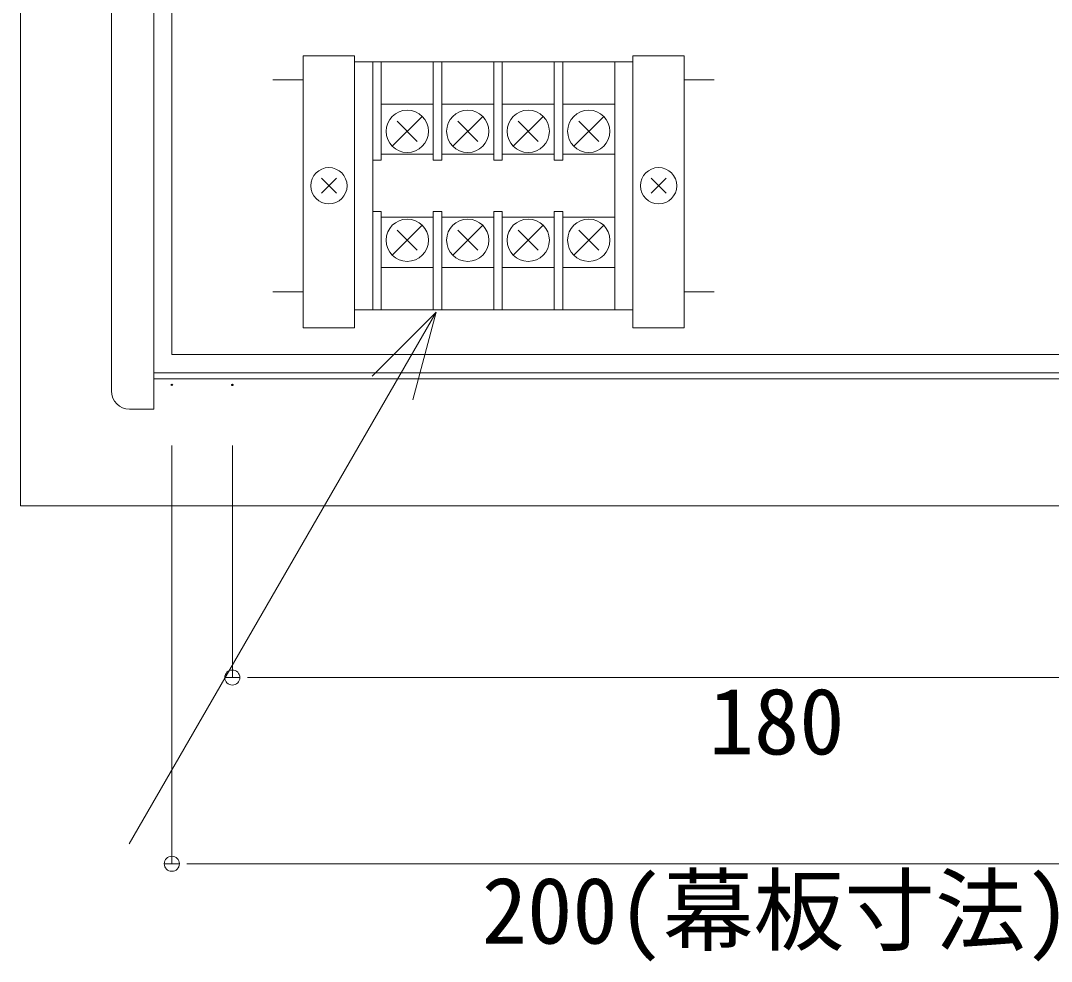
# Model space of a CAD drawing. Units: millimetres, scale not verified. Extents: x -6581 to 4035, y -1763 to 3972.
# Drawn here: x -1739 to -1398.2, y 1237.7 to 1548.7 of the extents above; entities that cross this region are included whole.
import ezdxf
from ezdxf.enums import TextEntityAlignment as Align

# ---------------------------------------------------------------- set-up
doc = ezdxf.new("R2010")
doc.units = ezdxf.units.MM
doc.header["$LTSCALE"] = 2
doc.header["$PDMODE"] = 32
doc.header["$PDSIZE"] = 0.4
for name, color, linetype, lineweight in [('1-0', 7, 'Continuous', 18), ('8-2_0', 7, 'Continuous', 20), ('8-3_sunpo', 7, 'Continuous', 20), ('8-5_moji', 7, 'Continuous', 18)]:
    doc.layers.add(name, color=color, linetype=linetype, lineweight=lineweight)
doc.layers.add('8-4_Defpoints', color=7, linetype='Continuous')
doc.styles.add('ＭＳ ゴシック', font='')
doc.styles.get('ＭＳ ゴシック').set_extended_font_data('MS Gothic')

# ---------------------------------------------------------------- blocks, each defined once
blk = doc.blocks.new('_Dot')
at = {"layer": '8-2_0'}
for p, q in [((-0.5, 0), (-1, 0)), ((0.25, 0), (-0.25, 0))]:
    blk.add_line(p, q, dxfattribs=at)
blk.add_circle((0, 0), 0.25, dxfattribs=at)
blk = doc.blocks.new('D11')
at = {"layer": '8-3_sunpo'}
for p, q in [((2476.642, 3156.361), (2476.642, 3018.106)), ((2486.642, 3018.106), (2866.642, 3018.106))]:
    blk.add_line(p, q, dxfattribs=at)
at = {"layer": '8-4_Defpoints'}
blk.add_point((2476.642, 3176.361), dxfattribs=at)
at = {"layer": '8-3_sunpo', "xscale": 10, "yscale": 10, "rotation": 180}
blk.add_blockref('_Dot', (2476.642, 3018.106), dxfattribs=at)
at = {"layer": '8-3_sunpo', "style": 'ＭＳ ゴシック'}
blk.add_text('200(幕板寸法)', height=21.99, dxfattribs=at).set_placement((2579.142, 2985.106), align=Align.BOTTOM_LEFT)
blk = doc.blocks.new('D12')
at = {"layer": '8-3_sunpo'}
for p, q in [((2496.642, 3156.361), (2496.642, 3079.635)), ((2506.642, 3079.635), (2846.642, 3079.635))]:
    blk.add_line(p, q, dxfattribs=at)
at = {"layer": '8-4_Defpoints'}
blk.add_point((2496.642, 3176.361), dxfattribs=at)
at = {"layer": '8-3_sunpo', "xscale": 10, "yscale": 10, "rotation": 180}
blk.add_blockref('_Dot', (2496.642, 3079.635), dxfattribs=at)
at = {"layer": '8-3_sunpo', "style": 'ＭＳ ゴシック'}
blk.add_text('180', height=21.99, dxfattribs=at).set_placement((2654.142, 3047.635), align=Align.BOTTOM_LEFT)

msp = doc.modelspace()

# ---------------------------------------------------------------- linework, layer by layer
at = {"layer": '1-0'}
for p, q in [((-1738.968, 1388.257), (-1738.968, 1896.257)), ((-1708.968, 1862.257), (-1708.968, 1426.257)), ((-1694.968, 1432.257), (-1694.968, 1854.257)), ((-1688.968, 1438.257), (-1688.968, 1838.257)), ((-1628.541, 1537.069), (-1645.541, 1537.069)), ((-1645.541, 1447.069), (-1645.541, 1537.069)), ((-1628.541, 1537.069), (-1628.541, 1447.069)), ((-1536.541, 1447.069), (-1536.541, 1537.069)), ((-1519.541, 1537.069), (-1536.541, 1537.069)), ((-1519.541, 1447.069), (-1519.541, 1537.069)), ((-1628.541, 1535.069), (-1536.541, 1535.069)), ((-1622.541, 1453.069), (-1622.541, 1535.069)), ((-1619.741, 1535.069), (-1619.741, 1502.569)), ((-1602.541, 1502.569), (-1602.541, 1535.069)), ((-1599.741, 1535.069), (-1599.741, 1502.569)), ((-1599.741, 1535.069), (-1599.741, 1502.569)), ((-1582.541, 1502.569), (-1582.541, 1535.069)), ((-1579.741, 1535.069), (-1579.741, 1502.569)), ((-1562.541, 1502.569), (-1562.541, 1535.069)), ((-1559.741, 1535.069), (-1559.741, 1502.569)), ((-1542.541, 1535.069), (-1542.541, 1453.069)), ((-1542.541, 1535.069), (-1542.541, 1453.069)), ((-1655.541, 1529.069), (-1645.541, 1529.069)), ((-1519.541, 1529.069), (-1509.668, 1529.069)), ((-1619.741, 1521.069), (-1602.541, 1521.069)), ((-1599.741, 1521.069), (-1582.541, 1521.069)), ((-1579.741, 1521.069), (-1562.541, 1521.069)), ((-1559.741, 1521.069), (-1542.541, 1521.069)), ((-1606.192, 1517.019), (-1616.091, 1507.12)), ((-1586.192, 1517.019), (-1596.091, 1507.12)), ((-1566.192, 1517.019), (-1576.091, 1507.12)), ((-1546.192, 1517.019), (-1556.091, 1507.12)), ((-1614.461, 1515.389), (-1607.822, 1508.75)), ((-1594.461, 1515.389), (-1587.822, 1508.75)), ((-1574.461, 1515.389), (-1567.822, 1508.75)), ((-1554.461, 1515.389), (-1547.822, 1508.75)), ((-1602.541, 1504.469), (-1619.741, 1504.469)), ((-1582.541, 1504.469), (-1599.741, 1504.469)), ((-1562.541, 1504.469), (-1579.741, 1504.469)), ((-1542.541, 1504.469), (-1559.741, 1504.469)), ((-1619.741, 1502.569), (-1622.541, 1502.569)), ((-1599.741, 1502.569), (-1602.541, 1502.569)), ((-1579.741, 1502.569), (-1582.541, 1502.569)), ((-1559.741, 1502.569), (-1562.541, 1502.569)), ((-1639.516, 1491.594), (-1634.567, 1496.544)), ((-1639.516, 1496.544), (-1634.567, 1491.594)), ((-1530.516, 1491.594), (-1525.567, 1496.544)), ((-1530.516, 1496.544), (-1525.567, 1491.594)), ((-1619.741, 1485.569), (-1622.541, 1485.569)), ((-1619.741, 1485.569), (-1619.741, 1453.069)), ((-1619.741, 1483.669), (-1602.541, 1483.669)), ((-1599.741, 1485.569), (-1599.741, 1453.069)), ((-1599.741, 1485.569), (-1599.741, 1453.069)), ((-1599.741, 1483.669), (-1582.541, 1483.669)), ((-1579.741, 1485.569), (-1579.741, 1453.069)), ((-1579.741, 1483.669), (-1562.541, 1483.669)), ((-1559.741, 1485.569), (-1559.741, 1453.069)), ((-1559.741, 1483.669), (-1542.541, 1483.669)), ((-1606.192, 1481.019), (-1616.091, 1471.12)), ((-1614.461, 1479.389), (-1607.822, 1472.75)), ((-1586.192, 1481.019), (-1596.091, 1471.12)), ((-1594.461, 1479.389), (-1587.822, 1472.75)), ((-1566.192, 1481.019), (-1576.091, 1471.12)), ((-1574.461, 1479.389), (-1567.822, 1472.75)), ((-1546.192, 1481.019), (-1556.091, 1471.12)), ((-1554.461, 1479.389), (-1547.822, 1472.75)), ((-1619.741, 1467.069), (-1602.541, 1467.069)), ((-1599.741, 1467.069), (-1582.541, 1467.069)), ((-1579.741, 1467.069), (-1562.541, 1467.069)), ((-1559.741, 1467.069), (-1542.541, 1467.069)), ((-1645.541, 1459.069), (-1655.541, 1459.069)), ((-1519.541, 1459.069), (-1509.668, 1459.069)), ((-1628.541, 1453.069), (-1536.541, 1453.069)), ((-1645.541, 1447.069), (-1628.541, 1447.069)), ((-1536.541, 1447.069), (-1519.541, 1447.069)), ((-1288.968, 1438.257), (-1688.968, 1438.257)), ((-1694.968, 1432.257), (-1694.968, 1420.257)), ((-1282.968, 1432.257), (-1694.968, 1432.257)), ((-1694.968, 1430.257), (-1282.968, 1430.257)), ((-1702.968, 1420.257), (-1694.968, 1420.257)), ((-1238.968, 1388.257), (-1738.968, 1388.257))]:
    msp.add_line(p, q, dxfattribs=at)
for points in [[(-1599.741, 1485.569), (-1602.541, 1485.569), (-1602.541, 1453.069)], [(-1579.741, 1485.569), (-1582.541, 1485.569), (-1582.541, 1453.069)], [(-1559.741, 1485.569), (-1562.541, 1485.569), (-1562.541, 1453.069)]]:
    msp.add_lwpolyline(points, dxfattribs=at)
for centre, radius in [((-1611.141, 1512.069), 7), ((-1591.141, 1512.069), 7), ((-1571.141, 1512.069), 7), ((-1551.141, 1512.069), 7), ((-1637.041, 1494.069), 6), ((-1528.041, 1494.069), 6), ((-1611.141, 1476.069), 7), ((-1591.141, 1476.069), 7), ((-1571.141, 1476.069), 7), ((-1551.141, 1476.069), 7)]:
    msp.add_circle(centre, radius, dxfattribs=at)
msp.add_arc((-1702.968, 1426.257), 6, 180, 270, dxfattribs=at)
at = {"layer": '8-5_moji'}
for q in [(-1703.034, 1276.606), (-1622.791, 1431.12), (-1609.342, 1423.356)]:
    msp.add_line((-1601.578, 1452.333), q, dxfattribs=at)

# ---------------------------------------------------------------- block references
at = {"layer": '8-3_sunpo'}
for name in ['D12', 'D11']:
    msp.add_blockref(name, (-4165.611, -1748.104), dxfattribs=at)

doc.saveas('drawing.dxf')
